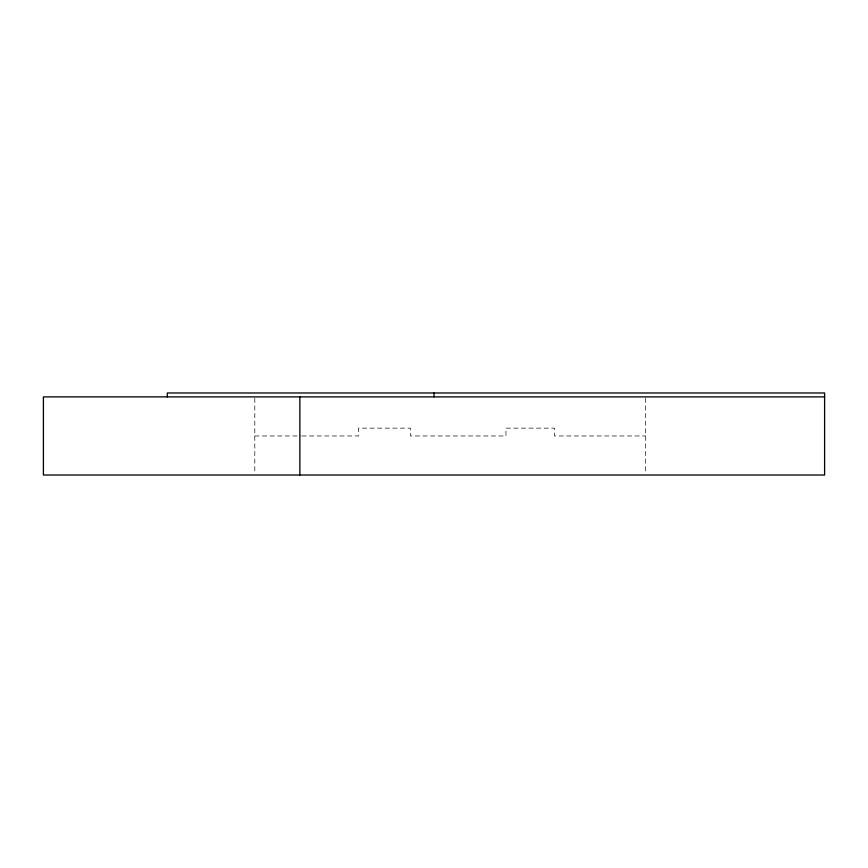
<?xml version="1.0" encoding="UTF-8"?>
<svg xmlns="http://www.w3.org/2000/svg" width="868" height="868" viewBox="0 0 868 868"><rect width="100%" height="100%" fill="white"/><g stroke="black" fill="none" stroke-linecap="round" stroke-linejoin="round"><path stroke-width="0.65" stroke-dasharray="4.34 3.25" d="M254.791 435.953L300.545 435.953M301.89 435.953L358.408 435.953L358.408 428.141L410.39 428.141L410.39 435.953L505.957 435.953L505.957 428.141L554.435 428.141L554.435 435.953L645.391 435.953M645.391 398.238L645.391 473.668M254.791 398.238L254.791 473.668"/><path stroke-width="1.3" d="M824.6 396.893L43.4 396.893L43.4 475.013L824.6 475.013L824.6 392.987L167.307 392.987L167.307 396.893M434 392.987L434 396.893M299.861 396.893L299.861 475.013"/></g></svg>
